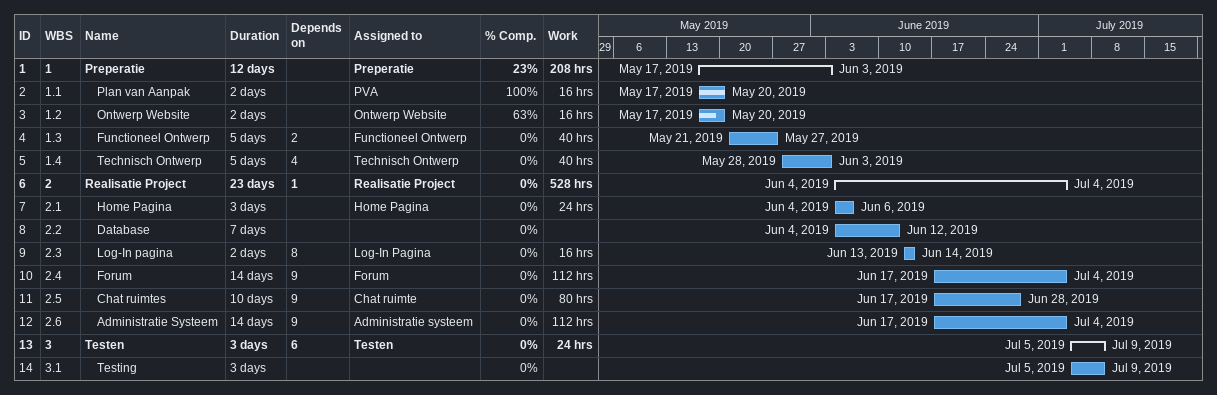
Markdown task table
| ID | WBS | Task | Duration | Start | Finish | Predecessors | Resources | % complete | Work (h) |
|---|---|---|---|---|---|---|---|---|---|
| 1 | 1 | **Preperatie** | 12d | 2019-05-17 | 2019-06-03 |  | Preperatie | 23 | 208 |
| 2 | 1.1 | Plan van Aanpak | 2d | 2019-05-17 | 2019-05-20 |  | PVA | 100 | 16 |
| 3 | 1.2 | Ontwerp Website | 2d | 2019-05-17 | 2019-05-20 |  | Ontwerp Website | 63 | 16 |
| 4 | 1.3 | Functioneel Ontwerp | 5d | 2019-05-21 | 2019-05-27 | 2 | Functioneel Ontwerp | 0 | 40 |
| 5 | 1.4 | Technisch Ontwerp | 5d | 2019-05-28 | 2019-06-03 | 4 | Technisch Ontwerp | 0 | 40 |
| 6 | 2 | **Realisatie Project** | 23d | 2019-06-04 | 2019-07-04 | 1 | Realisatie Project | 0 | 528 |
| 7 | 2.1 | Home Pagina | 3d | 2019-06-04 | 2019-06-06 |  | Home Pagina | 0 | 24 |
| 8 | 2.2 | Database | 7d | 2019-06-04 | 2019-06-12 |  |  | 0 |  |
| 9 | 2.3 | Log-In pagina | 2d | 2019-06-13 | 2019-06-14 | 8 | Log-In Pagina | 0 | 16 |
| 10 | 2.4 | Forum | 14d | 2019-06-17 | 2019-07-04 | 9 | Forum | 0 | 112 |
| 11 | 2.5 | Chat ruimtes | 10d | 2019-06-17 | 2019-06-28 | 9 | Chat ruimte | 0 | 80 |
| 12 | 2.6 | Administratie Systeem | 14d | 2019-06-17 | 2019-07-04 | 9 | Administratie systeem | 0 | 112 |
| 13 | 3 | **Testen** | 3d | 2019-07-05 | 2019-07-09 | 6 | Testen | 0 | 24 |
| 14 | 3.1 | Testing | 3d | 2019-07-05 | 2019-07-09 |  |  | 0 |  |
